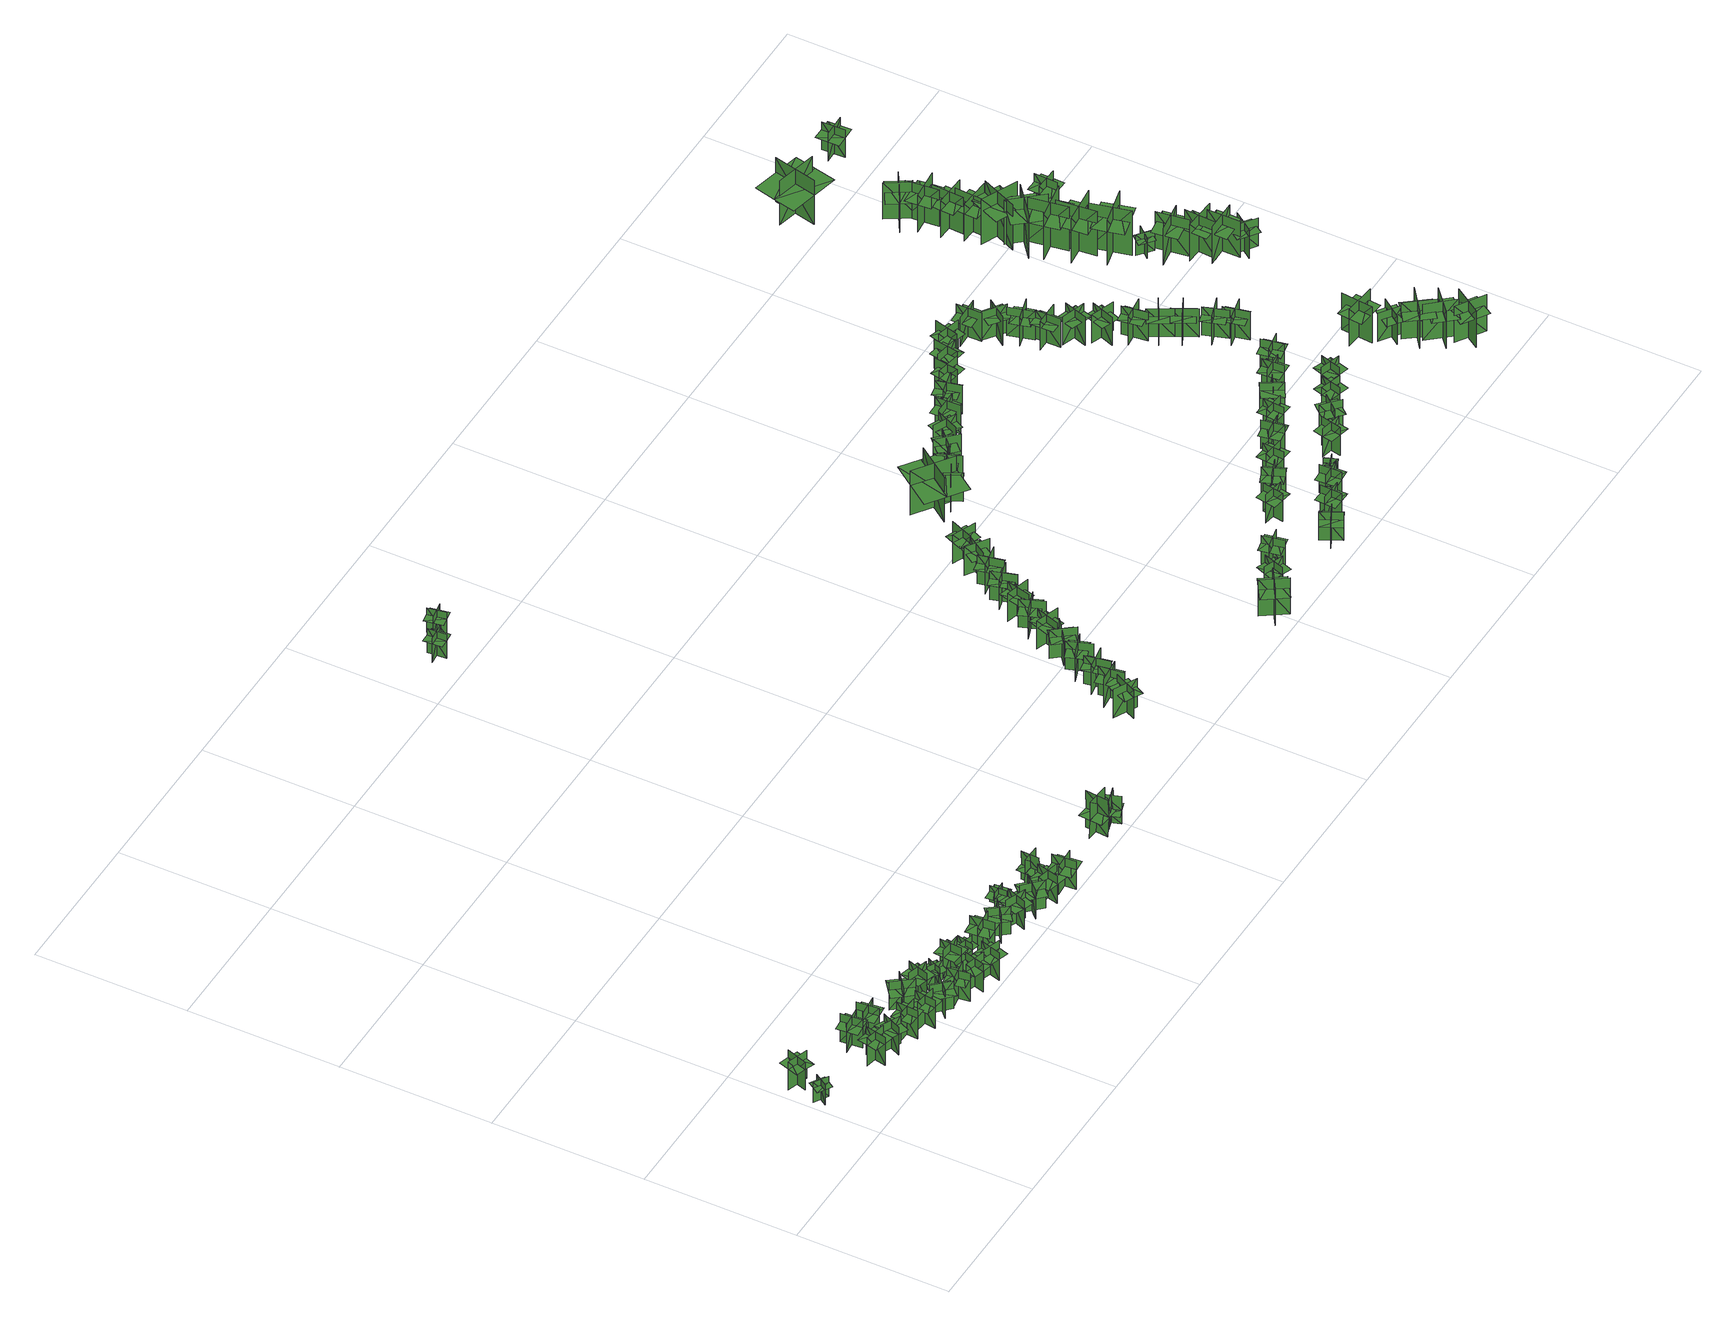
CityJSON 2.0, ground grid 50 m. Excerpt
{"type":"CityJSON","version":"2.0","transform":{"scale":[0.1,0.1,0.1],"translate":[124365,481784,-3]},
"CityObjects":{
"tree1":{"type":"SolitaryVegetationObject","geometry":[{"type":"MultiSurface","lod":"1","boundaries":[[[0,1,2]],[[0,2,3]],[[4,5,6]],[[4,6,7]],[[8,9,10]],[[8,10,11]],[[8,11,12]],[[8,12,13]]]}]},
"tree2":{"type":"SolitaryVegetationObject","geometry":[{"type":"MultiSurface","lod":"1","boundaries":[[[14,15,16]],[[14,16,17]],[[18,19,20]],[[18,20,21]],[[22,23,24]],[[22,24,25]],[[22,25,26]],[[22,26,27]]]}]},
"tree3":{"type":"SolitaryVegetationObject","geometry":[{"type":"MultiSurface","lod":"1","boundaries":[[[28,29,30]],[[28,30,31]],[[32,33,34]],[[32,34,35]],[[36,37,38]],[[36,38,39]],[[36,39,40]],[[36,40,41]]]}]},
"tree4":{"type":"SolitaryVegetationObject","geometry":[{"type":"MultiSurface","lod":"1","boundaries":[[[42,43,44]],[[42,44,45]],[[46,47,48]],[[46,48,49]],[[50,51,52]],[[50,52,53]],[[50,53,54]],[[50,54,55]]]}]},
"tree5":{"type":"SolitaryVegetationObject","geometry":[{"type":"MultiSurface","lod":"1","boundaries":[[[56,57,58]],[[56,58,59]],[[60,61,62]],[[60,62,63]],[[64,65,66]],[[64,66,67]],[[64,67,68]],[[64,68,69]]]}]},
"tree6":{"type":"SolitaryVegetationObject","geometry":[{"type":"MultiSurface","lod":"1","boundaries":[[[70,71,72]],[[70,72,73]],[[74,75,76]],[[74,76,77]],[[78,79,80]],[[78,80,81]],[[78,81,82]],[[78,82,83]]]}]},
"tree7":{"type":"SolitaryVegetationObject","geometry":[{"type":"MultiSurface","lod":"1","boundaries":[[[84,85,86]],[[84,86,87]],[[88,89,90]],[[88,90,91]],[[92,93,94]],[[92,94,95]],[[92,95,96]],[[92,96,97]]]}]},
"tree8":{"type":"SolitaryVegetationObject","geometry":[{"type":"MultiSurface","lod":"1","boundaries":[[[98,99,100]],[[98,100,101]],[[102,103,104]],[[102,104,105]],[[106,107,108]],[[106,108,109]],[[106,109,110]],[[106,110,111]]]}]},
"tree9":{"type":"SolitaryVegetationObject","geometry":[{"type":"MultiSurface","lod":"1","boundaries":[[[112,113,114]],[[112,114,115]],[[116,117,118]],[[116,118,119]],[[120,121,122]],[[120,122,123]],[[120,123,124]],[[120,124,125]]]}]},
"tree10":{"type":"SolitaryVegetationObject","geometry":[{"type":"MultiSurface","lod":"1","boundaries":[[[126,127,128]],[[126,128,129]],[[130,131,132]],[[130,132,133]],[[134,135,136]],[[134,136,137]],[[134,137,138]],[[134,138,139]]]}]},
"tree11":{"type":"SolitaryVegetationObject","geometry":[{"type":"MultiSurface","lod":"1","boundaries":[[[140,141,142]],[[140,142,143]],[[144,145,146]],[[144,146,147]],[[148,149,150]],[[148,150,151]],[[148,151,152]],[[148,152,153]]]}]},
"tree12":{"type":"SolitaryVegetationObject","geometry":[{"type":"MultiSurface","lod":"1","boundaries":[[[154,155,156]],[[154,156,157]],[[158,159,160]],[[158,160,161]],[[162,163,164]],[[162,164,165]],[[162,165,166]],[[162,166,167]]]}]},
"tree13":{"type":"SolitaryVegetationObject","geometry":[{"type":"MultiSurface","lod":"1","boundaries":[[[168,169,170]],[[168,170,171]],[[172,173,174]],[[172,174,175]],[[176,177,178]],[[176,178,179]],[[176,179,180]],[[176,180,181]]]}]},
"tree14":{"type":"SolitaryVegetationObject","geometry":[{"type":"MultiSurface","lod":"1","boundaries":[[[182,183,184]],[[182,184,185]],[[186,187,188]],[[186,188,189]],[[190,191,192]],[[190,192,193]],[[190,193,194]],[[190,194,195]]]}]},
"tree15":{"type":"SolitaryVegetationObject","geometry":[{"type":"MultiSurface","lod":"1","boundaries":[[[196,197,198]],[[196,198,199]],[[200,201,202]],[[200,202,203]],[[204,205,206]],[[204,206,207]],[[204,207,208]],[[204,208,209]]]}]},
"tree16":{"type":"SolitaryVegetationObject","geometry":[{"type":"MultiSurface","lod":"1","boundaries":[[[210,211,212]],[[210,212,213]],[[214,215,216]],[[214,216,217]],[[218,219,220]],[[218,220,221]],[[218,221,222]],[[218,222,223]]]}]},
"tree17":{"type":"SolitaryVegetationObject","geometry":[{"type":"MultiSurface","lod":"1","boundaries":[[[224,225,226]],[[224,226,227]],[[228,229,230]],[[228,230,231]],[[232,233,234]],[[232,234,235]],[[232,235,236]],[[232,236,237]]]}]},
"tree18":{"type":"SolitaryVegetationObject","geometry":[{"type":"MultiSurface","lod":"1","boundaries":[[[238,239,240]],[[238,240,241]],[[242,243,244]],[[242,244,245]],[[246,247,248]],[[246,248,249]],[[246,249,250]],[[246,250,251]]]}]},
"tree19":{"type":"SolitaryVegetationObject","geometry":[{"type":"MultiSurface","lod":"1","boundaries":[[[252,253,254]],[[252,254,255]],[[256,257,258]],[[256,258,259]],[[260,261,262]],[[260,262,263]],[[260,263,264]],[[260,264,265]]]}]},
"tree20":{"type":"SolitaryVegetationObject","geometry":[{"type":"MultiSurface","lod":"1","boundaries":[[[266,267,268]],[[266,268,269]],[[270,271,272]],[[270,272,273]],[[274,275,276]],[[274,276,277]],[[274,277,278]],[[274,278,279]]]}]},
"tree21":{"type":"SolitaryVegetationObject","geometry":[{"type":"MultiSurface","lod":"1","boundaries":[[[280,281,282]],[[280,282,283]],[[284,285,286]],[[284,286,287]],[[288,289,290]],[[288,290,291]],[[288,291,292]],[[288,292,293]]]}]},
"tree22":{"type":"SolitaryVegetationObject","geometry":[{"type":"MultiSurface","lod":"1","boundaries":[[[294,295,296]],[[294,296,297]],[[298,299,300]],[[298,300,301]],[[302,303,304]],[[302,304,305]],[[302,305,306]],[[302,306,307]]]}]},
"tree23":{"type":"SolitaryVegetationObject","geometry":[{"type":"MultiSurface","lod":"1","boundaries":[[[308,309,310]],[[308,310,311]],[[312,313,314]],[[312,314,315]],[[316,317,318]],[[316,318,319]],[[316,319,320]],[[316,320,321]]]}]},
"tree24":{"type":"SolitaryVegetationObject","geometry":[{"type":"MultiSurface","lod":"1","boundaries":[[[322,323,324]],[[322,324,325]],[[326,327,328]],[[326,328,329]],[[330,331,327]],[[330,327,326]],[[332,333,323]],[[332,323,322]],[[322,323,334]],[[322,334,335]],[[322,336,337]],[[322,337,323]]]}]},
"tree25":{"type":"SolitaryVegetationObject","geometry":[{"type":"MultiSurface","lod":"1","boundaries":[[[338,339,340]],[[338,340,341]],[[342,343,344]],[[342,344,345]],[[346,347,348]],[[346,348,349]],[[346,349,350]],[[346,350,351]]]}]},
"tree26":{"type":"SolitaryVegetationObject","geometry":[{"type":"MultiSurface","lod":"1","boundaries":[[[352,353,354]],[[352,354,355]],[[356,357,358]],[[356,358,359]],[[360,361,357]],[[360,357,356]],[[362,363,353]],[[362,353,352]],[[352,353,364]],[[352,364,365]],[[352,366,367]],[[352,367,353]]]}]},
"tree27":{"type":"SolitaryVegetationObject","geometry":[{"type":"MultiSurface","lod":"1","boundaries":[[[368,369,370]],[[368,370,371]],[[372,373,374]],[[372,374,375]],[[376,377,373]],[[376,373,372]],[[378,379,369]],[[378,369,368]],[[368,369,380]],[[368,380,381]],[[368,382,383]],[[368,383,369]]]}]},
"tree28":{"type":"SolitaryVegetationObject","geometry":[{"type":"MultiSurface","lod":"1","boundaries":[[[384,385,386]],[[384,386,387]],[[388,389,390]],[[388,390,391]],[[392,393,394]],[[392,394,395]],[[392,395,396]],[[392,396,397]]]}]},
"tree29":{"type":"SolitaryVegetationObject","geometry":[{"type":"MultiSurface","lod":"1","boundaries":[[[398,399,400]],[[398,400,401]],[[402,403,404]],[[402,404,405]],[[406,407,408]],[[406,408,409]],[[406,409,410]],[[406,410,411]]]}]},
"tree30":{"type":"SolitaryVegetationObject","geometry":[{"type":"MultiSurface","lod":"1","boundaries":[[[412,413,414]],[[412,414,415]],[[416,417,418]],[[416,418,419]],[[420,421,422]],[[420,422,423]],[[420,424,425]],[[420,425,421]]]}]},
"tree31":{"type":"SolitaryVegetationObject","geometry":[{"type":"MultiSurface","lod":"1","boundaries":[[[426,427,428]],[[426,428,429]],[[430,431,432]],[[430,432,433]],[[434,435,436]],[[434,436,437]],[[434,438,439]],[[434,439,435]]]}]},
"tree32":{"type":"SolitaryVegetationObject","geometry":[{"type":"MultiSurface","lod":"1","boundaries":[[[440,441,442]],[[440,442,443]],[[444,445,446]],[[444,446,447]],[[448,449,450]],[[448,450,451]],[[448,452,453]],[[448,453,449]]]}]},
"tree33":{"type":"SolitaryVegetationObject","geometry":[{"type":"MultiSurface","lod":"1","boundaries":[[[454,455,456]],[[454,456,457]],[[458,459,460]],[[458,460,461]],[[462,463,464]],[[462,464,465]],[[462,466,467]],[[462,467,463]]]}]},
"tree34":{"type":"SolitaryVegetationObject","geometry":[{"type":"MultiSurface","lod":"1","boundaries":[[[468,469,470]],[[468,470,471]],[[472,473,474]],[[472,474,475]],[[476,477,478]],[[476,478,479]],[[476,480,481]],[[476,481,477]]]}]},
"tree35":{"type":"SolitaryVegetationObject","geometry":[{"type":"MultiSurface","lod":"1","boundaries":[[[482,483,484]],[[482,484,485]],[[486,487,488]],[[486,488,489]],[[490,491,492]],[[490,492,493]],[[490,494,495]],[[490,495,491]]]}]},
"tree36":{"type":"SolitaryVegetationObject","geometry":[{"type":"MultiSurface","lod":"1","boundaries":[[[496,497,498]],[[496,498,499]],[[500,501,502]],[[500,502,503]],[[504,505,506]],[[504,506,507]],[[504,508,509]],[[504,509,505]]]}]},
"tree37":{"type":"SolitaryVegetationObject","geometry":[{"type":"MultiSurface","lod":"1","boundaries":[[[510,511,512]],[[510,512,513]],[[514,515,516]],[[514,516,517]],[[518,519,520]],[[518,520,521]],[[518,522,523]],[[518,523,519]]]}]},
"tree38":{"type":"SolitaryVegetationObject","geometry":[{"type":"MultiSurface","lod":"1","boundaries":[[[524,525,526]],[[524,526,527]],[[528,529,530]],[[528,530,531]],[[532,533,534]],[[532,534,535]],[[532,536,537]],[[532,537,533]]]}]},
"tree39":{"type":"SolitaryVegetationObject","geometry":[{"type":"MultiSurface","lod":"1","boundaries":[[[538,539,540]],[[538,540,541]],[[542,543,544]],[[542,544,545]],[[546,547,548]],[[546,548,549]],[[546,550,551]],[[546,551,547]]]}]},
"tree40":{"type":"SolitaryVegetationObject","geometry":[{"type":"MultiSurface","lod":"1","boundaries":[[[552,553,554]],[[552,554,555]],[[556,557,558]],[[556,558,559]],[[560,561,562]],[[560,562,563]],[[560,563,564]],[[560,564,565]]]}]},
"tree41":{"type":"SolitaryVegetationObject","geometry":[{"type":"MultiSurface","lod":"1","boundaries":[[[566,567,568]],[[566,568,569]],[[570,571,572]],[[570,572,573]],[[574,575,576]],[[574,576,577]],[[574,578,579]],[[574,579,575]]]}]},
"tree42":{"type":"SolitaryVegetationObject","geometry":[{"type":"MultiSurface","lod":"1","boundaries":[[[580,581,582]],[[580,582,583]],[[584,585,586]],[[584,586,587]],[[588,589,590]],[[588,590,591]],[[588,592,593]],[[588,593,589]]]}]},
"tree43":{"type":"SolitaryVegetationObject","geometry":[{"type":"MultiSurface","lod":"1","boundaries":[[[594,595,596]],[[594,596,597]],[[598,599,600]],[[598,600,601]],[[602,603,604]],[[602,604,605]],[[602,605,606]],[[602,606,607]]]}]},
"tree44":{"type":"SolitaryVegetationObject","geometry":[{"type":"MultiSurface","lod":"1","boundaries":[[[608,609,610]],[[608,610,611]],[[612,613,614]],[[612,614,615]],[[616,617,618]],[[616,618,619]],[[616,619,620]],[[616,620,621]]]}]},
"tree45":{"type":"SolitaryVegetationObject","geometry":[{"type":"MultiSurface","lod":"1","boundaries":[[[622,623,624]],[[622,624,625]],[[626,627,628]],[[626,628,629]],[[630,631,632]],[[630,632,633]],[[630,633,634]],[[630,634,635]]]}]},
"tree46":{"type":"SolitaryVegetationObject","geometry":[{"type":"MultiSurface","lod":"1","boundaries":[[[636,637,638]],[[636,638,639]],[[640,641,642]],[[640,642,643]],[[644,645,646]],[[644,646,647]],[[644,648,649]],[[644,649,645]]]}]},
"tree47":{"type":"SolitaryVegetationObject","geometry":[{"type":"MultiSurface","lod":"1","boundaries":[[[650,651,652]],[[650,652,653]],[[654,655,656]],[[654,656,657]],[[658,659,660]],[[658,660,661]],[[658,661,662]],[[658,662,663]]]}]},
"tree48":{"type":"SolitaryVegetationObject","geometry":[{"type":"MultiSurface","lod":"1","boundaries":[[[664,665,666]],[[664,666,667]],[[668,669,670]],[[668,670,671]],[[672,673,674]],[[672,674,675]],[[672,676,677]],[[672,677,673]]]}]},
"tree49":{"type":"SolitaryVegetationObject","geometry":[{"type":"MultiSurface","lod":"1","boundaries":[[[678,679,680]],[[678,680,681]],[[682,683,684]],[[682,684,685]],[[686,687,688]],[[686,688,689]],[[686,689,690]],[[686,690,691]]]}]},
"tree50":{"type":"SolitaryVegetationObject","geometry":[{"type":"MultiSurface","lod":"1","boundaries":[[[692,693,694]],[[692,694,695]],[[696,697,698]],[[696,698,699]],[[700,701,702]],[[700,702,703]],[[700,704,705]],[[700,705,701]]]}]},
"tree51":{"type":"SolitaryVegetationObject","geometry":[{"type":"MultiSurface","lod":"1","boundaries":[[[706,707,708]],[[706,708,709]],[[710,711,712]],[[710,712,713]],[[714,715,716]],[[714,716,717]],[[714,717,718]],[[714,718,719]]]}]},
"tree52":{"type":"SolitaryVegetationObject","geometry":[{"type":"MultiSurface","lod":"1","boundaries":[[[720,721,722]],[[720,722,723]],[[724,725,726]],[[724,726,727]],[[728,729,730]],[[728,730,731]],[[728,731,732]],[[728,732,733]]]}]},
"tree53":{"type":"SolitaryVegetationObject","geometry":[{"type":"MultiSurface","lod":"1","boundaries":[[[734,735,736]],[[734,736,737]],[[738,739,740]],[[738,740,741]],[[742,743,744]],[[742,744,745]],[[742,746,747]],[[742,747,743]]]}]},
"tree54":{"type":"SolitaryVegetationObject","geometry":[{"type":"MultiSurface","lod":"1","boundaries":[[[748,749,750]],[[748,750,751]],[[752,753,754]],[[752,754,755]],[[756,757,758]],[[756,758,759]],[[756,759,760]],[[756,760,761]]]}]},
"tree55":{"type":"SolitaryVegetationObject","geometry":[{"type":"MultiSurface","lod":"1","boundaries":[[[762,763,764]],[[762,764,765]],[[766,767,768]],[[766,768,769]],[[770,771,772]],[[770,772,773]],[[770,774,775]],[[770,775,771]]]}]},
"tree56":{"type":"SolitaryVegetationObject","geometry":[{"type":"MultiSurface","lod":"1","boundaries":[[[776,777,778]],[[776,778,779]],[[780,781,782]],[[780,782,783]],[[784,785,786]],[[784,786,787]],[[784,787,788]],[[784,788,789]]]}]},
"tree57":{"type":"SolitaryVegetationObject","geometry":[{"type":"MultiSurface","lod":"1","boundaries":[[[790,791,792]],[[790,792,793]],[[794,795,796]],[[794,796,797]],[[798,799,800]],[[798,800,801]],[[798,801,802]],[[798,802,803]]]}]},
"tree58":{"type":"SolitaryVegetationObject","geometry":[{"type":"MultiSurface","lod":"1","boundaries":[[[804,805,806]],[[804,806,807]],[[808,809,810]],[[808,810,811]],[[812,813,814]],[[812,814,815]],[[812,816,817]],[[812,817,813]]]}]},
"tree59":{"type":"SolitaryVegetationObject","geometry":[{"type":"MultiSurface","lod":"1","boundaries":[[[818,819,820]],[[818,820,821]],[[822,823,824]],[[822,824,825]],[[826,827,828]],[[826,828,829]],[[826,829,830]],[[826,830,831]]]}]},
"tree60":{"type":"SolitaryVegetationObject","geometry":[{"type":"MultiSurface","lod":"1","boundaries":[[[832,833,834]],[[832,834,835]],[[836,837,838]],[[836,838,839]],[[840,841,842]],[[840,842,843]],[[840,843,844]],[[840,844,845]]]}]},
"tree61":{"type":"SolitaryVegetationObject","geometry":[{"type":"MultiSurface","lod":"1","boundaries":[[[846,847,848]],[[846,848,849]],[[850,851,852]],[[850,852,853]],[[854,855,856]],[[854,856,857]],[[854,858,859]],[[854,859,855]]]}]},
"tree62":{"type":"SolitaryVegetationObject","geometry":[{"type":"MultiSurface","lod":"1","boundaries":[[[860,861,862]],[[860,862,863]],[[864,865,866]],[[864,866,867]],[[868,869,870]],[[868,870,871]],[[868,871,872]],[[868,872,873]]]}]},
"tree63":{"type":"SolitaryVegetationObject","geometry":[{"type":"MultiSurface","lod":"1","boundaries":[[[874,875,876]],[[874,876,877]],[[878,879,880]],[[878,880,881]],[[882,883,884]],[[882,884,885]],[[882,885,886]],[[882,886,887]]]}]},
"tree64":{"type":"SolitaryVegetationObject","geometry":[{"type":"MultiSurface","lod":"1","boundaries":[[[888,889,890]],[[888,890,891]],[[892,893,894]],[[892,894,895]],[[896,897,898]],[[896,898,899]],[[896,900,901]],[[896,901,897]]]}]},
"tree65":{"type":"SolitaryVegetationObject","geometry":[{"type":"MultiSurface","lod":"1","boundaries":[[[902,903,904]],[[902,904,905]],[[906,907,908]],[[906,908,909]],[[910,911,912]],[[910,912,913]],[[910,913,914]],[[910,914,915]]]}]},
"tree66":{"type":"SolitaryVegetationObject","geometry":[{"type":"MultiSurface","lod":"1","boundaries":[[[916,917,918]],[[916,918,919]],[[920,921,922]],[[920,922,923]],[[924,925,926]],[[924,926,927]],[[924,928,929]],[[924,929,925]]]}]},
"tree67":{"type":"SolitaryVegetationObject","geometry":[{"type":"MultiSurface","lod":"1","boundaries":[[[930,931,932]],[[930,932,933]],[[934,935,936]],[[934,936,937]],[[938,939,940]],[[938,940,941]],[[938,941,942]],[[938,942,943]]]}]},
"tree68":{"type":"SolitaryVegetationObject","geometry":[{"type":"MultiSurface","lod":"1","boundaries":[[[944,945,946]],[[944,946,947]],[[948,949,950]],[[948,950,951]],[[952,953,954]],[[952,954,955]],[[952,955,956]],[[952,956,957]]]}]},
"tree69":{"type":"SolitaryVegetationObject","geometry":[{"type":"MultiSurface","lod":"1","boundaries":[[[958,959,960]],[[958,960,961]],[[962,963,964]],[[962,964,965]],[[966,967,968]],[[966,968,969]],[[966,969,970]],[[966,970,971]]]}]},
"tree70":{"type":"SolitaryVegetationObject","geometry":[{"type":"MultiSurface","lod":"1","boundaries":[[[972,973,974]],[[972,974,975]],[[976,977,978]],[[976,978,979]],[[980,981,982]],[[980,982,983]],[[980,984,985]],[[980,985,981]]]}]},
"tree71":{"type":"SolitaryVegetationObject","geometry":[{"type":"MultiSurface","lod":"1","boundaries":[[[986,987,988]],[[986,988,989]],[[990,991,992]],[[990,992,993]],[[994,995,996]],[[994,996,997]],[[994,998,999]],[[994,999,995]]]}]},
"tree72":{"type":"SolitaryVegetationObject","geometry":[{"type":"MultiSurface","lod":"1","boundaries":[[[1000,1001,1002]],[[1000,1002,1003]],[[1004,1005,1006]],[[1004,1006,1007]],[[1008,1009,1010]],[[1008,1010,1011]],[[1008,1012,1013]],[[1008,1013,1009]]]}]},
"tree73":{"type":"SolitaryVegetationObject","geometry":[{"type":"MultiSurface","lod":"1","boundaries":[[[1014,1015,1016]],[[1014,1016,1017]],[[1018,1019,1020]],[[1018,1020,1021]],[[1022,1023,1024]],[[1022,1024,1025]],[[1022,1026,1027]],[[1022,1027,1023]]]}]},
"tree74":{"type":"SolitaryVegetationObject","geometry":[{"type":"MultiSurface","lod":"1","boundaries":[[[1028,1029,1030]],[[1028,1030,1031]],[[1032,1033,1034]],[[1032,1034,1035]],[[1036,1037,1038]],[[1036,1038,1039]],[[1036,1039,1040]],[[1036,1040,1041]]]}]},
"tree75":{"type":"SolitaryVegetationObject","geometry":[{"type":"MultiSurface","lod":"1","boundaries":[[[1042,1043,1044]],[[1042,1044,1045]],[[1046,1047,1048]],[[1046,1048,1049]],[[1050,1051,1052]],[[1050,1052,1053]],[[1050,1054,1055]],[[1050,1055,1051]]]}]},
"tree76":{"type":"SolitaryVegetationObject","geometry":[{"type":"MultiSurface","lod":"1","boundaries":[[[1056,1057,1058]],[[1056,1058,1059]],[[1060,1061,1062]],[[1060,1062,1063]],[[1064,1065,1066]],[[1064,1066,1067]],[[1064,1068,1069]],[[1064,1069,1065]]]}]},
"tree77":{"type":"SolitaryVegetationObject","geometry":[{"type":"MultiSurface","lod":"1","boundaries":[[[1070,1071,1072]],[[1070,1072,1073]],[[1074,1075,1076]],[[1074,1076,1077]],[[1078,1079,1080]],[[1078,1080,1081]],[[1078,1082,1083]],[[1078,1083,1079]]]}]},
"tree78":{"type":"SolitaryVegetationObject","geometry":[{"type":"MultiSurface","lod":"1","boundaries":[[[1084,1085,1086]],[[1084,1086,1087]],[[1088,1089,1090]],[[1088,1090,1091]],[[1092,1093,1094]],[[1092,1094,1095]],[[1092,1096,1097]],[[1092,1097,1093]]]}]},
"tree79":{"type":"SolitaryVegetationObject","geometry":[{"type":"MultiSurface","lod":"1","boundaries":[[[1098,1099,1100]],[[1098,1100,1101]],[[1102,1103,1104]],[[1102,1104,1105]],[[1106,1107,1108]],[[1106,1108,1109]],[[1106,1110,1111]],[[1106,1111,1107]]]}]},
"tree80":{"type":"SolitaryVegetationObject","geometry":[{"type":"MultiSurface","lod":"1","boundaries":[[[1112,1113,1114]],[[1112,1114,1115]],[[1116,1117,1118]],[[1116,1118,1119]],[[1120,1121,1122]],[[1120,1122,1123]],[[1120,1124,1125]],[[1120,1125,1121]]]}]},
"tree81":{"type":"SolitaryVegetationObject","geometry":[{"type":"MultiSurface","lod":"1","boundaries":[[[1126,1127,1128]],[[1126,1128,1129]],[[1130,1131,1132]],[[1130,1132,1133]],[[1134,1135,1136]],[[1134,1136,1137]],[[1134,1138,1139]],[[1134,1139,1135]]]}]},
"tree82":{"type":"SolitaryVegetationObject","geometry":[{"type":"MultiSurface","lod":"1","boundaries":[[[1140,1141,1142]],[[1140,1142,1143]],[[1144,1145,1146]],[[1144,1146,1147]],[[1148,1149,1150]],[[1148,1150,1151]],[[1148,1152,1153]],[[1148,1153,1149]]]}]},
"tree83":{"type":"SolitaryVegetationObject","geometry":[{"type":"MultiSurface","lod":"1","boundaries":[[[1154,1155,1156]],[[1154,1156,1157]],[[1158,1159,1160]],[[1158,1160,1161]],[[1162,1163,1164]],[[1162,1164,1165]],[[1162,1166,1167]],[[1162,1167,1163]]]}]},
"tree84":{"type":"SolitaryVegetationObject","geometry":[{"type":"MultiSurface","lod":"1","boundaries":[[[1168,1169,1170]],[[1168,1170,1171]],[[1172,1173,1174]],[[1172,1174,1175]],[[1176,1177,1178]],[[1176,1178,1179]],[[1176,1180,1181]],[[1176,1181,1177]]]}]},
"tree85":{"type":"SolitaryVegetationObject","geometry":[{"type":"MultiSurface","lod":"1","boundaries":[[[1182,1183,1184]],[[1182,1184,1185]],[[1186,1187,1188]],[[1186,1188,1189]],[[1190,1191,1192]],[[1190,1192,1193]],[[1190,1194,1195]],[[1190,1195,1191]]]}]},
"tree86":{"type":"SolitaryVegetationObject","geometry":[{"type":"MultiSurface","lod":"1","boundaries":[[[1196,1197,1198]],[[1196,1198,1199]],[[1200,1201,1202]],[[1200,1202,1203]],[[1204,1205,1206]],[[1204,1206,1207]],[[1204,1208,1209]],[[1204,1209,1205]]]}]},
"tree87":{"type":"SolitaryVegetationObject","geometry":[{"type":"MultiSurface","lod":"1","boundaries":[[[1210,1211,1212]],[[1210,1212,1213]],[[1214,1215,1216]],[[1214,1216,1217]],[[1218,1219,1220]],[[1218,1220,1221]],[[1218,1221,1222]],[[1218,1222,1223]]]}]},
"tree88":{"type":"SolitaryVegetationObject","geometry":[{"type":"MultiSurface","lod":"1","boundaries":[[[1224,1225,1226]],[[1224,1226,1227]],[[1228,1229,1230]],[[1228,1230,1231]],[[1232,1233,1234]],[[1232,1234,1235]],[[1232,1236,1237]],[[1232,1237,1233]]]}]},
"tree89":{"type":"SolitaryVegetationObject","geometry":[{"type":"MultiSurface","lod":"1","boundaries":[[[1238,1239,1240]],[[1238,1240,1241]],[[1242,1243,1244]],[[1242,1244,1245]],[[1246,1247,1248]],[[1246,1248,1249]],[[1246,1250,1251]],[[1246,1251,1247]]]}]},
"tree90":{"type":"SolitaryVegetationObject","geometry":[{"type":"MultiSurface","lod":"1","boundaries":[[[1252,1253,1254]],[[1252,1254,1255]],[[1256,1257,1258]],[[1256,1258,1259]],[[1260,1261,1262]],[[1260,1262,1263]],[[1260,1264,1265]],[[1260,1265,1261]]]}]},
"tree91":{"type":"SolitaryVegetationObject","geometry":[{"type":"MultiSurface","lod":"1","boundaries":[[[1266,1267,1268]],[[1266,1268,1269]],[[1270,1271,1272]],[[1270,1272,1273]],[[1274,1275,1276]],[[1274,1276,1277]],[[1274,1278,1279]],[[1274,1279,1275]]]}]},
"tree92":{"type":"SolitaryVegetationObject","geometry":[{"type":"MultiSurface","lod":"1","boundaries":[[[1280,1281,1282]],[[1280,1282,1283]],[[1284,1285,1286]],[[1284,1286,1287]],[[1288,1289,1290]],[[1288,1290,1291]],[[1288,1292,1293]],[[1288,1293,1289]]]}]},
"tree93":{"type":"SolitaryVegetationObject","geometry":[{"type":"MultiSurface","lod":"1","boundaries":[[[1294,1295,1296]],[[1294,1296,1297]],[[1298,1299,1300]],[[1298,1300,1301]],[[1302,1303,1304]],[[1302,1304,1305]],[[1302,1306,1307]],[[1302,1307,1303]]]}]},
"tree94":{"type":"SolitaryVegetationObject","geometry":[{"type":"MultiSurface","lod":"1","boundaries":[[[1308,1309,1310]],[[1308,1310,1311]],[[1312,1313,1314]],[[1312,1314,1315]],[[1316,1317,1318]],[[1316,1318,1319]],[[1316,1320,1321]],[[1316,1321,1317]]]}]},
"tree95":{"type":"SolitaryVegetationObject","geometry":[{"type":"MultiSurface","lod":"1","boundaries":[[[1322,1323,1324]],[[1322,1324,1325]],[[1326,1327,1328]],[[1326,1328,1329]],[[1330,1331,1332]],[[1330,1332,1333]],[[1330,1334,1335]],[[1330,1335,1331]]]}]},
"tree96":{"type":"SolitaryVegetationObject","geometry":[{"type":"MultiSurface","lod":"1","boundaries":[[[1336,1337,1338]],[[1336,1338,1339]],[[1340,1341,1342]],[[1340,1342,1343]],[[1344,1345,1346]],[[1344,1346,1347]],[[1344,1348,1349]],[[1344,1349,1345]]]}]},
"tree97":{"type":"SolitaryVegetationObject","geometry":[{"type":"MultiSurface","lod":"1","boundaries":[[[1350,1351,1352]],[[1350,1352,1353]],[[1354,1355,1356]],[[1354,1356,1357]],[[1358,1359,1360]],[[1358,1360,1361]],[[1358,1362,1363]],[[1358,1363,1359]]]}]},
"tree98":{"type":"SolitaryVegetationObject","geometry":[{"type":"MultiSurface","lod":"1","boundaries":[[[1364,1365,1366]],[[1364,1366,1367]],[[1368,1369,1370]],[[1368,1370,1371]],[[1372,1373,1374]],[[1372,1374,1375]],[[1372,1376,1377]],[[1372,1377,1373]]]}]},
"tree99":{"type":"SolitaryVegetationObject","geometry":[{"type":"MultiSurface","lod":"1","boundaries":[[[1378,1379,1380]],[[1378,1380,1381]],[[1382,1383,1384]],[[1382,1384,1385]],[[1386,1387,1388]],[[1386,1388,1389]],[[1386,1390,1391]],[[1386,1391,1387]]]}]},
"tree100":{"type":"SolitaryVegetationObject","geometry":[{"type":"MultiSurface","lod":"1","boundaries":[[[1392,1393,1394]],[[1392,1394,1395]],[[1396,1397,1398]],[[1396,1398,1399]],[[1400,1401,1402]],[[1400,1402,1403]],[[1400,1404,1405]],[[1400,1405,1401]]]}]},
"tree101":{"type":"SolitaryVegetationObject","geometry":[{"type":"MultiSurface","lod":"1","boundaries":[[[1406,1407,1408]],[[1406,1408,1409]],[[1410,1411,1412]],[[1410,1412,1413]],[[1414,1415,1416]],[[1414,1416,1417]],[[1414,1418,1419]],[[1414,1419,1415]]]}]},
"tree102":{"type":"SolitaryVegetationObject","geometry":[{"type":"MultiSurface","lod":"1","boundaries":[[[1420,1421,1422]],[[1420,1422,1423]],[[1424,1425,1426]],[[1424,1426,1427]],[[1428,1429,1430]],[[1428,1430,1431]],[[1428,1431,1432]],[[1428,1432,1433]]]}]},
"tree103":{"type":"SolitaryVegetationObject","geometry":[{"type":"MultiSurface","lod":"1","boundaries":[[[1434,1435,1436]],[[1434,1436,1437]],[[1438,1439,1440]],[[1438,1440,1441]],[[1442,1443,1444]],[[1442,1444,1445]],[[1442,1445,1446]],[[1442,1446,1447]]]}]}
},
"vertices":[
[26,195,13],[54,238,13],[54,238,91],[26,195,91],[63,203,13],[20,231,13],[20,231,91],[63,203,91],[63,203,70],[76,223,70],[33,251,70],[20,231,70],[6,210,70],[49,182,70],
[104,298,10],[36,321,10],[36,321,118],[104,298,118],[80,345,10],[58,277,10],[58,277,118],[80,345,118],[80,345,90],[48,356,90],[25,288,90],[58,277,90],[90,266,90],[113,334,90],
[261,127,11],[276,197,11],[276,197,119],[261,127,119],[304,156,11],[234,171,11],[234,171,119],[304,156,119],[304,156,91],[312,190,91],[241,205,91],[234,171,91],[227,137,91],[297,122,91],
[289,290,10],[296,219,10],[296,219,118],[289,290,118],[256,250,10],[327,257,10],[327,257,118],[256,250,118],[256,250,90],[259,215,90],[331,222,90],[327,257,90],[324,291,90],[253,284,90],
[301,163,9],[366,133,9],[366,133,117],[301,163,117],[320,114,9],[350,179,9],[350,179,117],[320,114,117],[320,114,89],[351,100,89],[381,165,89],[350,179,89],[318,194,89],[288,129,89],
[357,274,9],[364,203,9],[364,203,117],[357,274,117],[324,233,9],[395,241,9],[395,241,117],[324,233,117],[324,233,89],[328,199,89],[399,206,89],[395,241,89],[392,275,89],[321,268,89],
[407,99,10],[411,171,10],[411,171,118],[407,99,118],[446,134,10],[374,138,10],[374,138,118],[446,134,118],[446,134,90],[448,169,90],[376,172,90],[374,138,90],[373,104,90],[444,100,90],
[471,77,9],[480,148,9],[480,148,118],[471,77,118],[512,109,9],[441,118,9],[441,118,118],[512,109,118],[512,109,89],[516,143,89],[445,152,89],[441,118,89],[437,83,89],[508,75,89],
[477,232,9],[525,171,9],[525,171,117],[477,232,117],[470,181,9],[531,229,9],[531,229,117],[470,181,117],[470,181,87],[495,150,87],[555,198,87],[531,229,87],[507,259,87],[446,211,87],
[572,122,9],[522,72,9],[522,72,117],[572,122,117],[520,122,9],[571,71,9],[571,71,117],[520,122,117],[520,122,89],[496,98,89],[546,47,89],[571,71,89],[595,96,89],[544,146,89],
[535,200,10],[603,180,10],[603,180,119],[535,200,119],[560,154,10],[581,223,10],[581,223,119],[560,154,119],[560,154,90],[593,144,90],[614,213,90],[581,223,90],[548,233,90],[527,164,90],
[621,45,9],[610,116,9],[610,116,118],[621,45,118],[652,87,9],[581,76,9],[581,76,118],[652,87,118],[652,87,89],[647,121,89],[576,111,89],[581,76,89],[586,42,89],[657,53,89],
[614,183,10],[664,158,10],[664,158,87],[614,183,87],[626,148,10],[650,197,10],[650,197,87],[626,148,87],[626,148,66],[651,135,66],[675,185,66],[650,197,66],[626,209,66],[601,160,66],
[719,55,10],[649,74,10],[649,74,118],[719,55,118],[693,100,10],[673,31,10],[673,31,118],[693,100,118],[693,100,90],[659,110,90],[640,41,90],[673,31,90],[706,22,90],[726,91,90],
[669,160,9],[740,154,9],[740,154,118],[669,160,118],[703,120,9],[709,191,9],[709,191,118],[703,120,118],[703,120,89],[737,117,89],[743,188,89],[709,191,89],[675,195,89],[668,123,89],
[739,15,9],[760,83,9],[760,83,117],[739,15,117],[785,39,9],[717,61,9],[717,61,117],[785,39,117],[785,39,89],[795,72,89],[727,94,89],[717,61,89],[706,28,89],[774,6,89],
[764,117,10],[776,171,10],[776,171,87],[764,117,87],[795,136,10],[741,149,10],[741,149,87],[795,136,87],[795,136,65],[801,163,65],[747,175,65],[741,149,65],[735,122,65],[789,109,65],
[847,89,9],[839,166,9],[839,166,117],[847,89,117],[880,129,9],[803,121,9],[803,121,117],[880,129,117],[880,129,86],[876,168,86],[799,160,86],[803,121,86],[807,83,86],[884,91,86],
[938,131,9],[882,87,9],[882,87,117],[938,131,117],[886,137,9],[930,81,9],[930,81,117],[886,137,117],[886,137,89],[859,116,89],[903,60,89],[930,81,89],[957,102,89],[913,159,89],
[944,105,9],[1011,79,9],[1011,79,118],[944,105,118],[966,57,9],[991,124,9],[991,124,118],[966,57,118],[966,57,89],[998,45,89],[1024,112,89],[991,124,89],[959,136,89],[934,69,89],
[1020,101,10],[1075,47,10],[1075,47,118],[1020,101,118],[1020,49,10],[1074,105,10],[1074,105,118],[1020,49,118],[1020,49,87],[1047,22,87],[1102,77,87],[1074,105,87],[1046,132,87],[992,77,87],
[1024,147,11],[1024,147,73],[1021,200,73],[1021,200,11],[998,171,11],[998,171,73],[1049,174,73],[1049,174,11],[990,170,53],[992,144,53],[1056,148,53],[1054,175,53],[1052,201,53],[988,197,53],
[1108,26,10],[1126,101,10],[1126,101,117],[1108,26,117],[1153,53,10],[1077,71,10],[1077,71,117],[1153,53,117],[1153,53,87],[1162,90,87],[1086,108,87],[1077,71,87],[1068,33,87],[1144,15,87],
[1181,137,64],[1122,140,64],[1121,109,65],[1180,107,65],[1152,109,64],[1154,168,64],[1150,168,119],[1148,109,119],[1148,109,10],[1150,168,10],[1181,140,10],[1122,142,10],[1122,140,119],[1181,137,119],[1182,168,65],[1123,170,65],
[1187,8,10],[1181,85,10],[1181,85,118],[1187,8,118],[1221,47,10],[1144,41,10],[1144,41,118],[1221,47,118],[1221,47,88],[1218,86,88],[1141,80,88],[1144,41,88],[1147,2,88],[1224,9,88],
[1468,69,86],[1392,75,86],[1389,35,86],[1465,29,86],[1429,34,86],[1434,110,86],[1430,110,156],[1424,34,156],[1424,34,15],[1430,110,15],[1468,72,15],[1392,78,15],[1392,75,156],[1468,69,156],[1471,107,86],[1395,113,86],
[1486,22,74],[1467,78,74],[1438,68,74],[1457,12,74],[1449,39,74],[1505,58,74],[1504,62,128],[1447,43,128],[1447,43,19],[1504,62,19],[1488,23,19],[1469,79,19],[1467,78,128],[1486,22,128],[1514,31,74],[1495,88,74],
[1131,2091,29],[1193,2096,29],[1193,2096,122],[1131,2091,122],[1165,2062,29],[1161,2123,29],[1161,2123,122],[1165,2062,122],[1165,2062,98],[1195,2064,98],[1190,2125,98],[1161,2123,98],[1131,2121,98],[1136,2060,98],
[1214,2133,26],[1274,2144,26],[1274,2144,119],[1214,2133,119],[1251,2108,26],[1240,2168,26],[1240,2168,119],[1251,2108,119],[1251,2108,95],[1280,2113,95],[1269,2173,95],[1240,2168,95],[1211,2163,95],[1222,2102,95],
[1937,284,19],[1900,210,19],[1900,210,129],[1937,284,129],[1875,263,19],[1949,226,19],[1949,226,129],[1875,263,129],[1934,278,101],[1900,210,101],[1929,195,101],[1963,263,101],[1904,292,101],[1871,224,101],
[1900,308,19],[1982,318,19],[1982,318,129],[1900,308,129],[1952,268,19],[1942,350,19],[1942,350,129],[1952,268,129],[1907,309,100],[1982,318,100],[1978,351,100],[1903,341,100],[1911,277,100],[1986,286,100],
[1977,327,18],[1963,409,18],[1963,409,128],[1977,327,128],[2014,381,18],[1933,367,18],[1933,367,128],[2014,381,128],[1976,334,100],[1963,409,100],[1931,403,100],[1944,329,100],[2008,340,100],[1995,415,100],
[1959,435,19],[2037,462,19],[2037,462,129],[1959,435,129],[2018,407,19],[1991,485,19],[1991,485,129],[2018,407,129],[1966,437,101],[2037,462,101],[2026,493,101],[1955,468,101],[1976,407,101],[2048,432,101],
[2060,482,20],[2009,547,20],[2009,547,129],[2060,482,129],[2067,547,20],[2002,496,20],[2002,496,129],[2067,547,129],[2056,488,101],[2009,547,101],[1983,526,101],[2030,467,101],[2081,508,101],[2034,567,101],
[2048,542,18],[2074,621,18],[2074,621,128],[2048,542,128],[2106,572,18],[2028,598,18],[2028,598,128],[2106,572,128],[2051,549,100],[2074,621,100],[2043,631,100],[2019,559,100],[2082,539,100],[2105,610,100],
[2053,640,20],[2130,668,20],[2130,668,129],[2053,640,129],[2112,613,20],[2083,690,20],[2083,690,129],[2112,613,129],[2059,642,101],[2130,668,101],[2119,699,101],[2048,673,101],[2070,611,101],[2141,638,101],
[2115,673,18],[2135,753,18],[2135,753,128],[2115,673,128],[2171,707,18],[2091,728,18],[2091,728,128],[2171,707,128],[2116,680,99],[2135,753,99],[2104,762,99],[2085,688,99],[2148,672,99],[2167,745,99],
[2172,740,19],[2149,820,19],[2149,820,129],[2172,740,129],[2203,797,19],[2124,775,19],[2124,775,129],[2203,797,129],[2170,747,101],[2149,820,101],[2118,811,101],[2138,738,101],[2201,756,101],[2181,829,101],
[2207,803,21],[2189,883,21],[2189,883,131],[2207,803,131],[2242,858,21],[2161,840,21],[2161,840,131],[2242,858,131],[2206,810,102],[2189,883,102],[2157,876,102],[2174,802,102],[2238,817,102],[2221,891,102],
[2507,29,22],[2456,106,22],[2456,106,161],[2507,29,161],[2520,95,22],[2443,44,22],[2443,44,161],[2520,95,161],[2520,95,124],[2496,132,124],[2419,81,124],[2443,44,124],[2468,7,124],[2545,58,124],
[2206,872,21],[2252,941,21],[2252,941,131],[2206,872,131],[2270,886,21],[2201,932,21],[2201,932,131],[2270,886,131],[2210,878,102],[2252,941,102],[2225,959,102],[2183,896,102],[2237,860,102],[2279,923,102],
[2307,953,21],[2231,985,21],[2231,985,131],[2307,953,131],[2282,1013,21],[2250,937,21],[2250,937,131],[2282,1013,131],[2301,956,103],[2231,985,103],[2218,954,103],[2288,926,103],[2313,986,103],[2243,1015,103],
[2543,135,22],[2610,111,22],[2610,111,130],[2543,135,130],[2566,88,22],[2589,156,22],[2589,156,130],[2566,88,130],[2566,88,102],[2598,77,102],[2622,144,102],[2589,156,102],[2557,167,102],[2533,99,102],
[2672,137,22],[2657,207,22],[2657,207,130],[2672,137,130],[2700,181,22],[2630,166,22],[2630,166,130],[2700,181,130],[2700,181,102],[2693,215,102],[2623,200,102],[2630,166,102],[2637,132,102],[2707,147,102],
[2484,1113,10],[2484,1113,181],[2365,1199,181],[2365,1199,10],[2386,1099,10],[2386,1099,181],[2469,1214,181],[2469,1214,10],[2373,1081,125],[2433,1038,125],[2536,1181,125],[2476,1224,125],[2416,1268,125],[2313,1124,125],
[2438,1158,24],[2476,1085,24],[2476,1085,134],[2438,1158,134],[2419,1096,24],[2492,1134,24],[2492,1134,134],[2419,1096,134],[2441,1152,105],[2476,1085,105],[2505,1100,105],[2470,1167,105],[2412,1137,105],[2447,1070,105],
[2809,63,21],[2873,95,21],[2873,95,129],[2809,63,129],[2859,47,21],[2826,111,21],[2826,111,129],[2859,47,129],[2859,47,101],[2889,62,101],[2857,126,101],[2826,111,101],[2796,95,101],[2828,31,101],
[2482,1148,22],[2558,1180,22],[2558,1180,131],[2482,1148,131],[2542,1124,22],[2511,1200,22],[2511,1200,131],[2542,1124,131],[2488,1151,103],[2558,1180,103],[2546,1210,103],[2476,1181,103],[2501,1121,103],[2571,1149,103],
[2858,311,21],[2846,240,21],[2846,240,129],[2858,311,129],[2816,280,21],[2886,269,21],[2886,269,129],[2816,280,129],[2816,280,101],[2810,246,101],[2881,235,101],[2886,269,101],[2892,303,101],[2821,314,101],
[2556,1174,21],[2616,1231,21],[2616,1231,131],[2556,1174,131],[2622,1173,21],[2564,1232,21],[2564,1232,131],[2622,1173,131],[2561,1178,102],[2616,1231,102],[2593,1255,102],[2539,1202,102],[2584,1155,102],[2638,1208,102],
[2931,164,19],[2929,92,19],[2929,92,127],[2931,164,127],[2893,128,19],[2964,126,19],[2964,126,127],[2893,128,127],[2893,128,99],[2892,93,99],[2963,91,99],[2964,126,99],[2965,160,99],[2894,162,99],
[2941,282,21],[2914,348,21],[2914,348,130],[2941,282,130],[2961,330,21],[2895,303,21],[2895,303,130],[2961,330,130],[2961,330,101],[2948,362,101],[2882,335,101],[2895,303,101],[2908,271,101],[2974,298,101],
[2618,1262,20],[2693,1228,20],[2693,1228,129],[2618,1262,129],[2641,1201,20],[2676,1276,20],[2676,1276,129],[2641,1201,129],[2624,1259,101],[2693,1228,101],[2707,1257,101],[2638,1289,101],[2611,1229,101],[2679,1198,101],
[3004,207,21],[3008,135,21],[3008,135,130],[3004,207,130],[2970,167,21],[3041,172,21],[3041,172,130],[2970,167,130],[2970,167,101],[2972,133,101],[3043,138,101],[3041,172,101],[3039,206,101],[2967,202,101],
[2681,1278,20],[2764,1280,20],[2764,1280,130],[2681,1278,130],[2730,1233,20],[2727,1316,20],[2727,1316,130],[2730,1233,130],[2689,1278,101],[2764,1280,101],[2763,1313,101],[2687,1311,101],[2690,1245,101],[2765,1248,101],
[3002,322,22],[3008,394,22],[3008,394,130],[3002,322,130],[3041,356,22],[2970,362,22],[2970,362,130],[3041,356,130],[3041,356,102],[3044,391,102],[2973,397,102],[2970,362,102],[2967,328,102],[3039,322,102],
[3103,221,26],[3065,206,26],[3065,206,87],[3103,221,87],[3075,233,26],[3091,195,26],[3091,195,87],[3075,233,87],[3075,233,71],[3057,225,71],[3072,187,71],[3091,195,71],[3109,202,71],[3094,240,71],
[2807,1271,20],[2788,1351,20],[2788,1351,129],[2807,1271,129],[2841,1327,20],[2761,1308,20],[2761,1308,129],[2841,1327,129],[2806,1278,101],[2788,1351,101],[2756,1344,101],[2774,1270,101],[2837,1285,101],[2820,1359,101],
[3090,446,21],[3102,375,21],[3102,375,130],[3090,446,130],[3060,403,21],[3131,415,21],[3131,415,130],[3060,403,130],[3060,403,101],[3066,369,101],[3137,381,101],[3131,415,101],[3125,449,101],[3054,437,101],
[3183,298,25],[3168,228,25],[3168,228,134],[3183,298,134],[3139,270,25],[3209,255,25],[3209,255,134],[3139,270,134],[3139,270,105],[3132,236,105],[3202,221,105],[3209,255,105],[3216,289,105],[3146,303,105],
[2912,1344,21],[2830,1358,21],[2830,1358,130],[2912,1344,130],[2873,1397,21],[2860,1316,21],[2860,1316,130],[2873,1397,130],[2905,1346,102],[2830,1358,102],[2825,1326,102],[2899,1313,102],[2910,1378,102],[2835,1390,102],
[3171,415,21],[3176,486,21],[3176,486,129],[3171,415,129],[3210,449,21],[3139,454,21],[3139,454,129],[3210,449,129],[3210,449,101],[3213,484,101],[3141,488,101],[3139,454,101],[3137,420,101],[3208,415,101],
[3278,281,25],[3224,328,25],[3224,328,133],[3278,281,133],[3274,333,25],[3227,279,25],[3227,279,133],[3274,333,133],[3274,333,105],[3248,356,105],[3201,302,105],[3227,279,105],[3253,256,105],[3300,311,105],
[2940,1435,21],[2928,1353,21],[2928,1353,131],[2940,1435,131],[2888,1396,21],[2970,1383,21],[2970,1383,131],[2888,1396,131],[2939,1428,103],[2928,1353,103],[2960,1348,103],[2971,1423,103],[2907,1433,103],[2895,1358,103],
[3279,513,21],[3218,475,21],[3218,475,129],[3279,513,129],[3228,525,21],[3266,464,21],[3266,464,129],[3228,525,129],[3228,525,101],[3199,507,101],[3236,446,101],[3266,464,101],[3295,482,101],[3258,543,101],
[3047,1415,20],[2967,1436,20],[2967,1436,130],[3047,1415,130],[3014,1471,20],[2992,1391,20],[2992,1391,130],[3014,1471,130],[3040,1417,102],[2967,1436,102],[2958,1405,102],[3032,1385,102],[3048,1448,102],[2975,1468,102],
[3319,313,25],[3338,382,25],[3338,382,133],[3319,313,133],[3364,338,25],[3295,358,25],[3295,358,133],[3364,338,133],[3364,338,105],[3374,371,105],[3305,391,105],[3295,358,105],[3286,325,105],[3355,305,105],
[3289,534,21],[3361,539,21],[3361,539,129],[3289,534,129],[3329,500,21],[3324,572,21],[3324,572,129],[3329,500,129],[3329,500,101],[3363,502,101],[3359,574,101],[3324,572,101],[3290,570,101],[3294,498,101],
[3368,401,25],[3437,380,25],[3437,380,133],[3368,401,133],[3393,355,25],[3414,424,25],[3414,424,133],[3393,355,133],[3393,355,105],[3426,345,105],[3447,413,105],[3414,424,105],[3382,434,105],[3360,366,105],
[3057,1414,21],[3140,1417,21],[3140,1417,131],[3057,1414,131],[3105,1370,21],[3103,1453,21],[3103,1453,131],[3105,1370,131],[3064,1415,102],[3140,1417,102],[3139,1450,102],[3063,1447,102],[3065,1382,102],[3141,1385,102],
[3113,1376,16],[3180,1327,16],[3180,1327,126],[3113,1376,126],[3124,1311,16],[3172,1378,16],[3172,1378,126],[3124,1311,126],[3119,1372,98],[3180,1327,98],[3199,1354,98],[3138,1398,98],[3100,1345,98],[3161,1301,98],
[3194,1160,19],[3193,1243,19],[3193,1243,129],[3194,1160,129],[3239,1208,19],[3157,1206,19],[3157,1206,129],[3239,1208,129],[3194,1167,101],[3193,1243,101],[3160,1243,101],[3161,1167,101],[3227,1168,101],[3225,1244,101],
[3222,1289,18],[3143,1266,18],[3143,1266,128],[3222,1289,128],[3165,1321,18],[3188,1241,18],[3188,1241,128],[3165,1321,128],[3215,1287,99],[3143,1266,99],[3152,1235,99],[3224,1256,99],[3206,1319,99],[3134,1298,99],
[3437,586,22],[3367,572,22],[3367,572,130],[3437,586,130],[3393,615,22],[3408,544,22],[3408,544,130],[3393,615,130],[3393,615,102],[3360,608,102],[3374,537,102],[3408,544,102],[3441,551,102],[3427,621,102],
[3206,1160,18],[3285,1134,18],[3285,1134,128],[3206,1160,128],[3236,1102,18],[3262,1181,18],[3262,1181,128],[3236,1102,128],[3213,1158,99],[3285,1134,99],[3295,1166,99],[3223,1189,99],[3203,1127,99],[3275,1103,99],
[3273,1034,18],[3301,1112,18],[3301,1112,127],[3273,1034,127],[3332,1063,18],[3254,1091,18],[3254,1091,127],[3332,1063,127],[3276,1041,99],[3301,1112,99],[3270,1123,99],[3245,1052,99],[3306,1030,99],[3332,1101,99],
[3339,953,19],[3327,1035,19],[3327,1035,129],[3339,953,129],[3378,1005,19],[3296,994,19],[3296,994,129],[3378,1005,129],[3338,960,100],[3327,1035,100],[3295,1030,100],[3306,955,100],[3370,965,100],[3360,1039,100],
[3391,894,20],[3349,966,20],[3349,966,129],[3391,894,129],[3407,957,20],[3335,916,20],[3335,916,129],[3407,957,129],[3387,900,101],[3349,966,101],[3321,949,101],[3359,884,101],[3415,917,101],[3377,982,101],
[3422,831,21],[3385,905,21],[3385,905,130],[3422,831,130],[3442,894,21],[3368,856,21],[3368,856,130],[3442,894,130],[3419,838,102],[3385,905,102],[3356,890,102],[3390,823,102],[3448,852,102],[3414,920,102],
[3459,751,21],[3433,829,21],[3433,829,130],[3459,751,130],[3488,809,21],[3409,783,21],[3409,783,130],[3488,809,130],[3456,757,102],[3433,829,102],[3402,819,102],[3425,747,102],[3488,767,102],[3464,839,102],
[3481,696,21],[3463,777,21],[3463,777,130],[3481,696,130],[3516,751,21],[3435,733,21],[3435,733,130],[3516,751,130],[3480,703,102],[3463,777,102],[3432,769,102],[3448,696,102],[3512,710,102],[3495,784,102],
[3704,424,20],[3598,434,20],[3598,434,161],[3704,424,161],[3650,488,20],[3640,382,20],[3640,382,161],[3650,488,161],[3695,425,125],[3598,434,125],[3594,392,125],[3691,383,125],[3699,467,125],[3602,475,125],
[3718,383,21],[3669,316,21],[3669,316,130],[3718,383,130],[3653,372,21],[3720,323,21],[3720,323,130],[3653,372,130],[3713,377,102],[3669,316,102],[3695,297,102],[3740,358,102],[3687,396,102],[3642,335,102],
[3762,234,18],[3697,318,18],[3697,318,159],[3762,234,159],[3772,317,18],[3688,252,18],[3688,252,159],[3772,317,159],[3756,241,123],[3697,318,123],[3664,293,123],[3723,215,123],[3789,267,123],[3730,344,123],
[3805,256,18],[3725,186,18],[3725,186,159],[3805,256,159],[3721,261,18],[3791,181,18],[3791,181,159],[3721,261,159],[3798,250,122],[3725,186,122],[3752,154,122],[3826,218,122],[3771,282,122],[3697,218,122],
[3846,120,18],[3757,178,18],[3757,178,159],[3846,120,159],[3828,202,18],[3770,113,18],[3770,113,159],[3828,202,159],[3838,125,122],[3757,178,122],[3734,143,122],[3816,90,122],[3861,160,122],[3780,213,122],
[3313,2034,21],[3313,2034,192],[3346,2178,192],[3346,2178,21],[3262,2120,21],[3262,2120,192],[3400,2088,192],[3400,2088,21],[3241,2125,136],[3224,2053,136],[3396,2013,136],[3413,2085,136],[3429,2156,136],[3257,2196,136],
[3489,1427,14],[3589,1510,14],[3589,1510,186],[3489,1427,186],[3592,1419,14],[3508,1518,14],[3508,1518,186],[3592,1419,186],[3498,1434,142],[3589,1510,142],[3556,1550,142],[3465,1473,142],[3531,1395,142],[3622,1471,142],
[3635,1409,14],[3506,1387,14],[3506,1387,186],[3635,1409,186],[3551,1468,14],[3572,1340,14],[3572,1340,186],[3551,1468,186],[3624,1407,142],[3506,1387,142],[3515,1337,142],[3632,1356,142],[3615,1457,142],[3498,1438,142],
[3660,1324,13],[3531,1310,13],[3531,1310,186],[3660,1324,186],[3579,1388,13],[3593,1259,13],[3593,1259,186],[3579,1388,186],[3649,1323,141],[3531,1310,141],[3536,1259,141],[3654,1272,141],[3643,1374,141],[3525,1361,141],
[3499,1485,14],[3552,1604,14],[3552,1604,187],[3499,1485,187],[3595,1523,14],[3476,1576,14],[3476,1576,187],[3595,1523,187],[3504,1495,142],[3552,1604,142],[3505,1625,142],[3457,1516,142],[3551,1475,142],[3599,1583,142],
[3701,1245,14],[3574,1215,14],[3574,1215,186],[3701,1245,186],[3613,1298,14],[3643,1172,14],[3643,1172,186],[3613,1298,186],[3690,1242,142],[3574,1215,142],[3586,1165,142],[3702,1193,142],[3678,1292,142],[3562,1265,142],
[3403,1803,18],[3494,1858,18],[3494,1858,158],[3403,1803,158],[3485,1783,18],[3430,1874,18],[3430,1874,158],[3485,1783,158],[3411,1807,122],[3494,1858,122],[3472,1894,122],[3389,1843,122],[3432,1771,122],[3516,1822,122],
[3571,1618,16],[3464,1624,16],[3464,1624,157],[3571,1618,157],[3514,1681,16],[3508,1575,16],[3508,1575,157],[3514,1681,157],[3561,1619,120],[3464,1624,120],[3462,1582,120],[3559,1577,120],[3564,1661,120],[3467,1666,120],
[3550,1686,16],[3444,1691,16],[3444,1691,157],[3550,1686,157],[3494,1748,16],[3489,1641,16],[3489,1641,157],[3494,1748,157],[3541,1686,121],[3444,1691,121],[3442,1649,121],[3539,1644,121],[3543,1728,121],[3446,1733,121],
[3536,1769,18],[3431,1759,18],[3431,1759,159],[3536,1769,159],[3471,1822,18],[3481,1716,18],[3481,1716,159],[3471,1822,159],[3527,1768,123],[3431,1759,123],[3435,1717,123],[3531,1726,123],[3523,1810,123],[3427,1801,123],
[3693,1125,15],[3648,1162,15],[3648,1162,93],[3693,1125,93],[3689,1171,15],[3651,1126,15],[3651,1126,93],[3689,1171,93],[3690,1128,73],[3648,1162,73],[3633,1144,73],[3675,1110,73],[3704,1146,73],[3663,1180,73],
[3652,1074,13],[3757,1090,13],[3757,1090,154],[3652,1074,154],[3720,1025,13],[3705,1130,13],[3705,1130,154],[3720,1025,154],[3661,1076,118],[3757,1090,118],[3751,1131,118],[3655,1117,118],[3667,1034,118],[3763,1048,118],
[3747,953,14],[3753,1059,14],[3753,1059,155],[3747,953,155],[3810,1009,14],[3703,1015,14],[3703,1015,155],[3810,1009,155],[3748,962,118],[3753,1059,118],[3711,1061,118],[3706,964,118],[3790,959,118],[3795,1056,118],
[3722,953,16],[3829,954,16],[3829,954,157],[3722,953,157],[3782,894,16],[3782,1001,16],[3782,1001,157],[3782,894,157],[3731,953,120],[3829,954,120],[3829,996,120],[3731,995,120],[3732,911,120],[3829,912,120],
[3850,871,17],[3783,919,17],[3783,919,127],[3850,871,127],[3839,935,17],[3791,868,17],[3791,868,127],[3839,935,127],[3844,875,99],[3783,919,99],[3764,893,99],[3825,848,99],[3863,901,99],[3802,946,99],
[3703,1450,20],[3706,1528,20],[3706,1528,128],[3703,1450,128],[3741,1485,20],[3664,1488,20],[3664,1488,128],[3741,1485,128],[3741,1485,98],[3742,1524,98],[3665,1527,98],[3664,1488,98],[3662,1449,98],[3740,1446,98],
[3573,2131,18],[3650,2133,18],[3650,2133,125],[3573,2131,125],[3610,2095,18],[3608,2172,18],[3608,2172,125],[3610,2095,125],[3610,2095,95],[3649,2096,95],[3647,2173,95],[3608,2172,95],[3569,2171,95],[3571,2094,95]
]}
